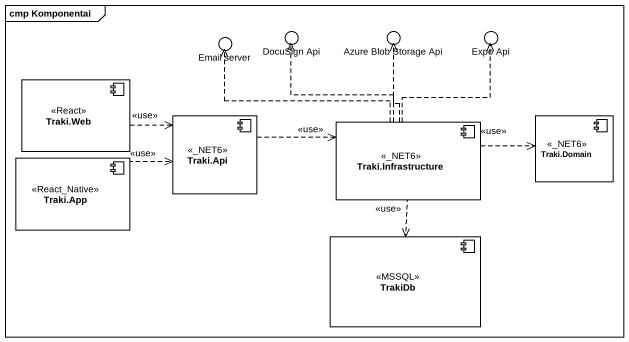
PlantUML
@startuml
mainframe cmp Komponentai
() "Email server" as Email_server
() "DocuSign Api" as DocuSign_Api
() "Azure Blob Storage Api" as Azure_Blob_Storage_Api
() "Expo Api" as Expo_Api
component "Traki.Web" as Traki_Web <<React>>
component "Traki.Api" as Traki_Api <<_NET6>>
component "Traki.Infrastructure" as Traki_Infrastructure <<_NET6>>
component "Traki.Domain" as Traki_Domain <<_NET6>>
component "Traki.App" as Traki_App <<React_Native>>
component TrakiDb <<MSSQL>>
Traki_Web .right.> Traki_Api : <<use>>
Traki_Api .right.> Traki_Infrastructure : <<use>>
Traki_Infrastructure .up.> Email_server
Traki_Infrastructure .up.> DocuSign_Api
Traki_Infrastructure .up.> Azure_Blob_Storage_Api
Traki_Infrastructure .up.> Expo_Api
Traki_Infrastructure .right.> Traki_Domain : <<use>>
Traki_Infrastructure ..> TrakiDb : <<use>>
Traki_App .right.> Traki_Api : <<use>>
@enduml
